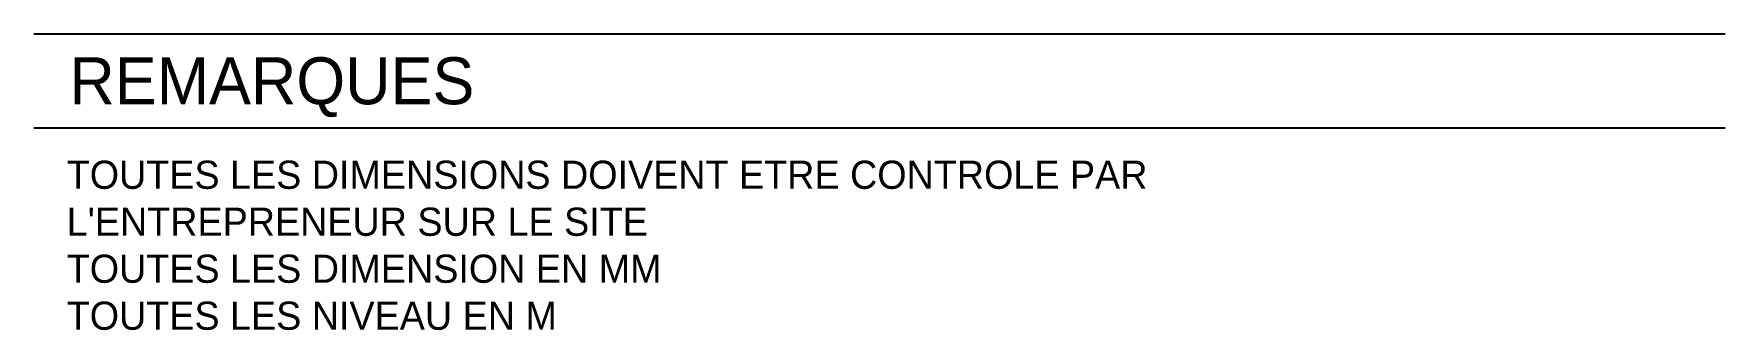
# Model space of a CAD drawing. Header units: millimetres. Extents: x 0 to 180, y -32 to 0.
import ezdxf

# ---------------------------------------------------------------- set-up
doc = ezdxf.new("R2010")
doc.units = ezdxf.units.MM
doc.layers.add('AC-0300-TEKST-35', color=2, linetype='Continuous')

# ---------------------------------------------------------------- blocks, each defined once
blk = doc.blocks.new('Titel-F')
at = {"transparency": 33554687}
for p, q in [((0, 0), (180, 0)), ((0, -10), (180, -10))]:
    blk.add_line(p, q, dxfattribs=at)
at = {"color": 6, "transparency": 33554687}
blk.add_attdef('TITRE', (3.79, -7.5), '', height=5, dxfattribs=at)

msp = doc.modelspace()

# ---------------------------------------------------------------- block references
at = {"transparency": 33554687}
ref = msp.add_blockref('Titel-F', (0, 0), dxfattribs=at)
ref.add_attrib('TITRE', 'REMARQUES', (3.79, -7.5), dxfattribs={"color": 6, "height": 5})

# ---------------------------------------------------------------- texts
at = {"layer": 'AC-0300-TEKST-35', "transparency": 33554687, "insert": (3.5, -13.5), "char_height": 3, "attachment_point": 1}
msp.add_mtext("TOUTES LES DIMENSIONS DOIVENT ETRE CONTROLE PAR\\PL'ENTREPRENEUR SUR LE SITE\\PTOUTES LES DIMENSION EN MM\\PTOUTES LES NIVEAU EN M", dxfattribs=at)

doc.saveas('drawing.dxf')
